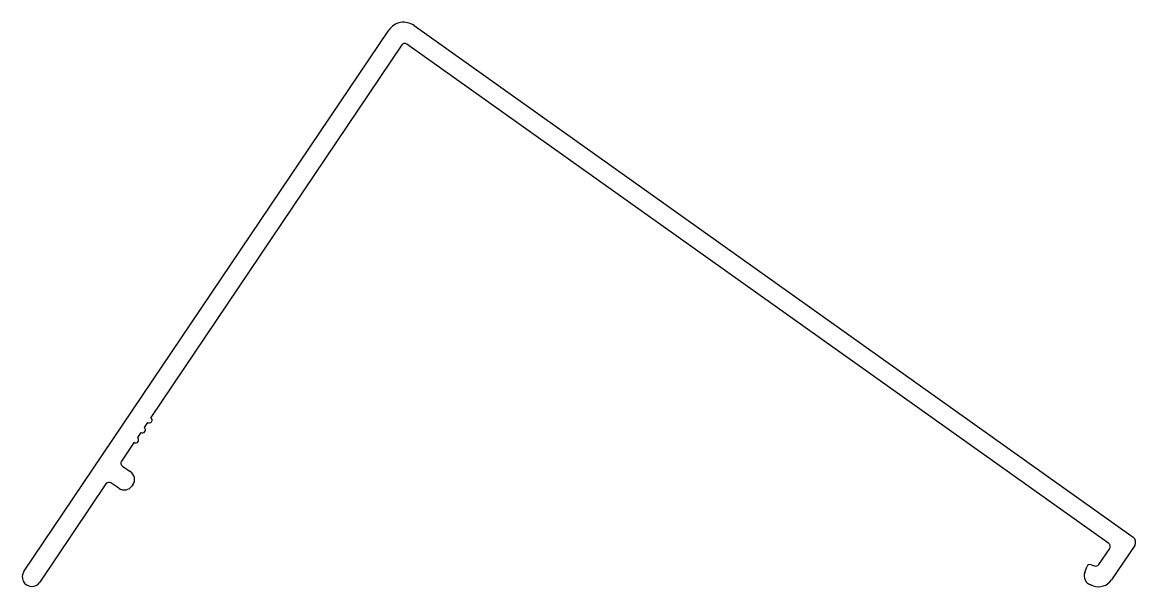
# Model space of a CAD drawing. Extents: x -45.3 to 47.7, y 0.5 to 47.7.
import ezdxf

# ---------------------------------------------------------------- set-up
doc = ezdxf.new("R2010")
doc.units = 0
doc.layers.get('0').update_dxf_attribs({"linetype": 'CONTINUOUS'})

msp = doc.modelspace()

# ---------------------------------------------------------------- linework, layer by layer
at = {"color": 7}
for p, q in [((-45.204, 1.753), (-14.728, 47.008)), ((-12.614, 47.392), (47.459, 4.611)), ((-13.63, 45.774), (-34.607, 14.624)), ((45.42, 4.098), (-13.207, 45.851)), ((-34.886, 14.209), (-35.166, 13.795)), ((-35.445, 13.38), (-35.724, 12.965)), ((-36.003, 12.55), (-37.062, 10.978)), ((-36.981, 10.562), (-36.317, 10.115)), ((-38.347, 9.071), (-43.877, 0.859)), ((-37.267, 8.705), (-37.93, 9.152)), ((-36.101, 9.005), (-36.156, 8.922)), ((47.583, 3.924), (45.648, 1.05)), ((44.583, 2.332), (45.494, 3.686)), ((43.404, 1.667), (43.574, 2.137)), ((43.959, 2.317), (44.231, 2.218)), ((44.126, 0.554), (43.882, 0.642))]:
    msp.add_line(p, q, dxfattribs=at)
for centre, radius, start, end in [((-13.484, 46.17), 1.5, 54.5428, 146.0428), ((-13.381, 45.606), 0.3, 54.5428, 146.0428), ((-34.747, 14.417), 0.25, 236.0428, 56.0428), ((-35.305, 13.587), 0.25, 236.0428, 56.0428), ((-35.864, 12.758), 0.25, 236.0428, 56.0428), ((-36.813, 10.811), 0.3, 146.0428, 236.0428), ((-36.764, 9.452), 0.8, 326.0428, 56.0428), ((-38.098, 8.903), 0.3, 56.0428, 146.0428), ((-36.82, 9.369), 0.8, 236.0428, 326.0428), ((45.246, 3.854), 0.3, 326.0428, 54.5428), ((47.169, 4.203), 0.5, 326.0428, 54.5428), ((43.856, 2.035), 0.3, 70.0428, 160.0428), ((44.334, 2.5), 0.3, 250.0428, 326.0428), ((-44.54, 1.306), 0.8, 146.04279, 326.04281), ((44.156, 1.394), 0.8, 160.0428, 250.0428), ((44.57, 1.776), 1.3, 250.0428, 326.0428)]:
    msp.add_arc(centre, radius, start, end, dxfattribs=at)

doc.saveas('drawing.dxf')
